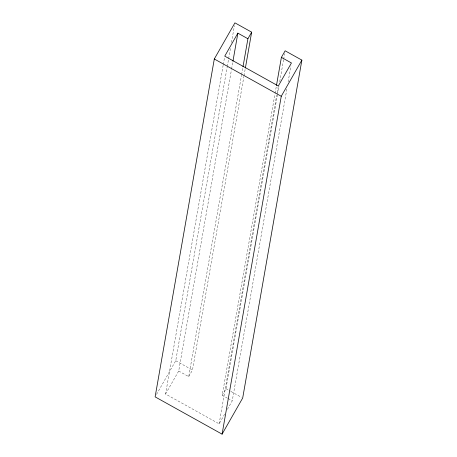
<?xml version="1.0" encoding="UTF-8"?>
<svg xmlns="http://www.w3.org/2000/svg" width="457" height="457" viewBox="0 0 457 457"><rect width="100%" height="100%" fill="white"/><g stroke="black" fill="none" stroke-linecap="round" stroke-linejoin="round"><path stroke-width="0.34" stroke-dasharray="2.29 1.71" d="M224.655 414.168L219.132 423.85L165.565 394.031L223.147 65.282M223.273 64.58L224.627 56.851M156.523 394.425L175.739 360.733L227.169 67.105M227.289 66.402L228.523 59.376M228.643 58.673L230.488 48.139M231.476 42.518L234.43 25.661M165.565 394.031L178.687 371.033L231.471 69.675M231.59 68.973L232.824 61.952M178.687 371.033L188.73 376.625L241.513 75.268M241.633 74.565L242.867 67.539M188.73 376.625L192.477 370.05L243.907 76.422M244.032 75.719L245.26 68.699M227.523 398.218L222.211 395.259L274.994 93.902M275.114 93.205L276.348 86.179M219.132 423.85L276.714 95.102M277.205 92.291L278.193 86.67M222.211 395.259L225.958 388.69L277.388 95.062M277.508 94.359L278.987 85.927M279.724 81.712L283.54 59.936M283.66 59.233L284.648 53.618M227.42 409.323L232.253 400.852L287.002 88.258M288.11 81.934L290.943 65.779M175.739 360.733L192.477 370.05M225.958 388.69L230.299 391.106M230.916 391.449L241.456 397.316M228.117 398.55L232.253 400.852"/><path stroke-width="0.69" d="M245.386 67.996L251.658 32.167L234.921 22.85L214.304 58.993L155.123 396.876L222.079 434.15L242.696 398.007L301.877 60.124L285.139 50.807L281.392 57.376L276.468 85.476M232.944 61.249L237.869 33.15L247.911 38.742L242.987 66.836M222.079 434.15L281.261 96.267L301.877 60.124M237.869 33.15L224.747 56.148L278.313 85.967L291.435 62.969L281.392 57.376M247.911 38.742L251.658 32.167M214.304 58.993L281.261 96.267"/></g></svg>
